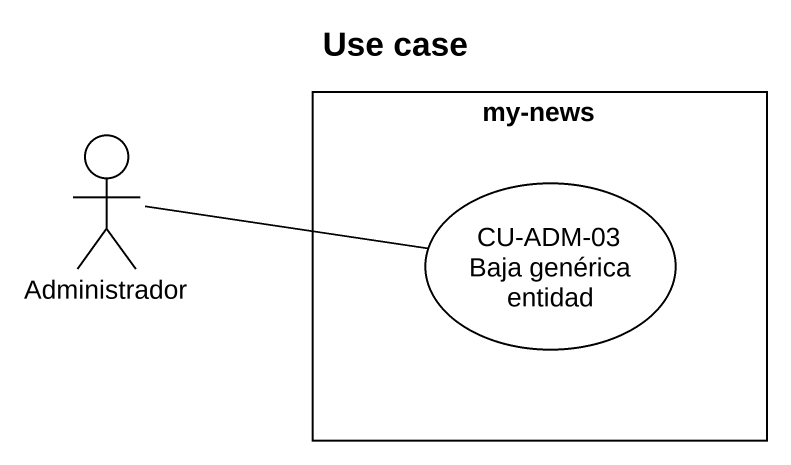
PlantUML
@startuml
title Use case
rectangle "my-news" as my_news {
  usecase "CU-ADM-03 Baja genérica entidad" as CU_ADM_03_Baja_genérica
}
actor Administrador
Administrador -right- CU_ADM_03_Baja_genérica
@enduml
